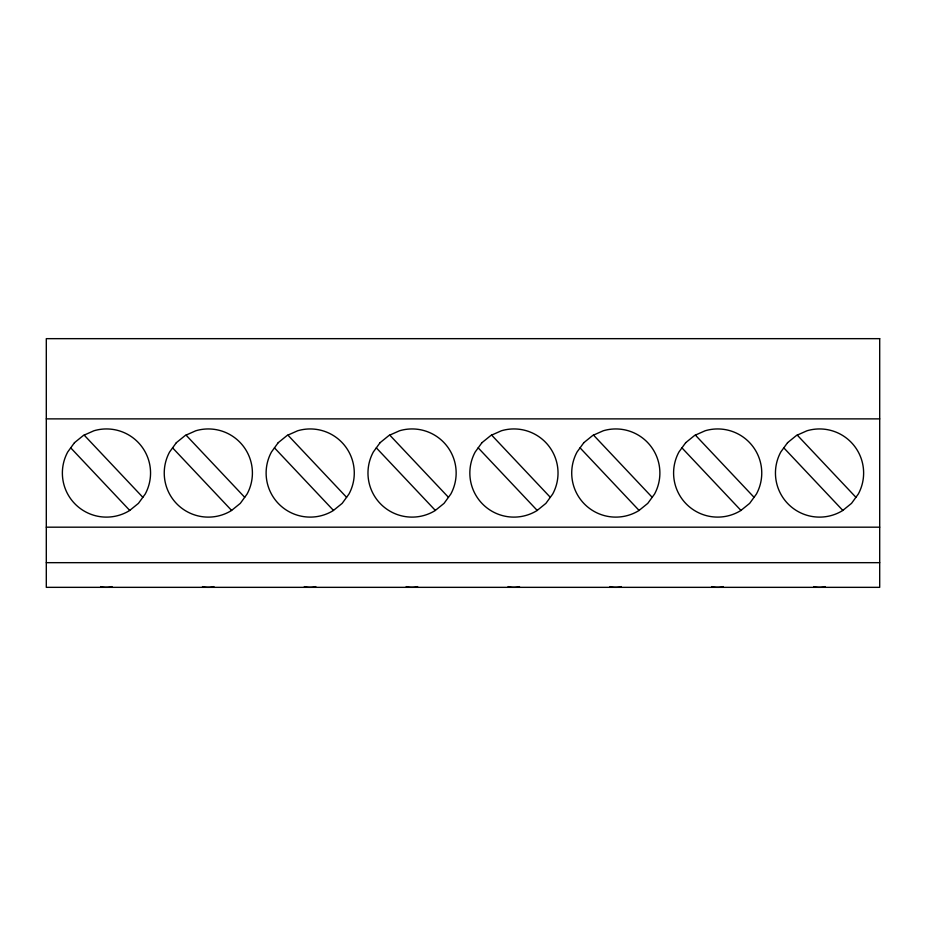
<?xml version="1.0" encoding="UTF-8"?>
<svg xmlns="http://www.w3.org/2000/svg" width="926" height="926" viewBox="0 0 926 926"><rect width="100%" height="100%" fill="white"/><g stroke="black" fill="none" stroke-linecap="round" stroke-linejoin="round"><path stroke-width="1.39" d="M46.3 418.876L879.7 418.876M46.3 527.183L879.7 527.183M46.3 562.672L879.7 562.672M797.251 435.116L855.925 497.308M783.813 447.86L842.822 510.423M695.38 435.116L754.053 497.308M681.941 447.86L740.95 510.423M593.52 435.116L652.182 497.308M580.07 447.86L639.079 510.423M491.648 435.116L550.31 497.308M478.198 447.86L537.207 510.423M389.777 435.116L448.45 497.308M376.338 447.86L435.347 510.423M287.905 435.116L346.579 497.308M274.466 447.86L333.476 510.423M186.045 435.116L244.707 497.308M172.595 447.86L231.604 510.423M84.173 435.116L142.835 497.308M70.723 447.86L129.733 510.423M112.034 586.598A22.062 22.062 0 0 1 100.621 586.598M825.112 586.598A22.062 22.062 0 0 1 813.699 586.598M723.252 586.598A22.062 22.062 0 0 1 711.828 586.598M621.381 586.598A22.062 22.062 0 0 1 609.956 586.598M519.509 586.598A22.062 22.062 0 0 1 508.096 586.598M417.638 586.598A22.062 22.062 0 0 1 406.225 586.598M315.778 586.598A22.062 22.062 0 0 1 304.353 586.598M213.906 586.598A22.062 22.062 0 0 1 202.481 586.598M74.474 442.686L67.714 452.004A44.078 44.078 0 0 0 129.501 510.608L138.437 503.362L145.208 494.056A44.078 44.078 0 0 0 93.931 430.764L83.421 435.44L74.474 442.686M176.345 442.686L169.585 452.004A44.078 44.078 0 0 0 231.373 510.608L240.309 503.362L247.068 494.056A44.078 44.078 0 0 0 195.803 430.764L185.293 435.44L176.345 442.686M278.217 442.686L271.457 452.004A44.078 44.078 0 0 0 333.233 510.608L342.18 503.362L348.94 494.056A44.078 44.078 0 0 0 297.674 430.764L287.153 435.44L278.217 442.686M380.088 442.686L373.317 452.004A44.078 44.078 0 0 0 435.104 510.608L444.052 503.362L450.812 494.056A44.078 44.078 0 0 0 399.534 430.764L389.024 435.44L380.088 442.686M481.948 442.686L475.188 452.004A44.078 44.078 0 0 0 536.976 510.608L545.912 503.362L552.683 494.056A44.078 44.078 0 0 0 501.406 430.764L490.896 435.44L481.948 442.686M583.82 442.686L577.06 452.004A44.078 44.078 0 0 0 638.847 510.608L647.783 503.362L654.543 494.056A44.078 44.078 0 0 0 603.277 430.764L592.767 435.44L583.82 442.686M685.691 442.686L678.932 452.004A44.078 44.078 0 0 0 740.707 510.608L749.655 503.362L756.415 494.056A44.078 44.078 0 0 0 705.149 430.764L694.627 435.44L685.691 442.686M787.563 442.686L780.792 452.004A44.078 44.078 0 0 0 842.579 510.608L851.526 503.362L858.286 494.056A44.078 44.078 0 0 0 807.009 430.764L796.499 435.44L787.563 442.686M879.7 338.661L46.3 338.661L46.3 587.339L879.7 587.339L879.7 338.661"/></g></svg>
